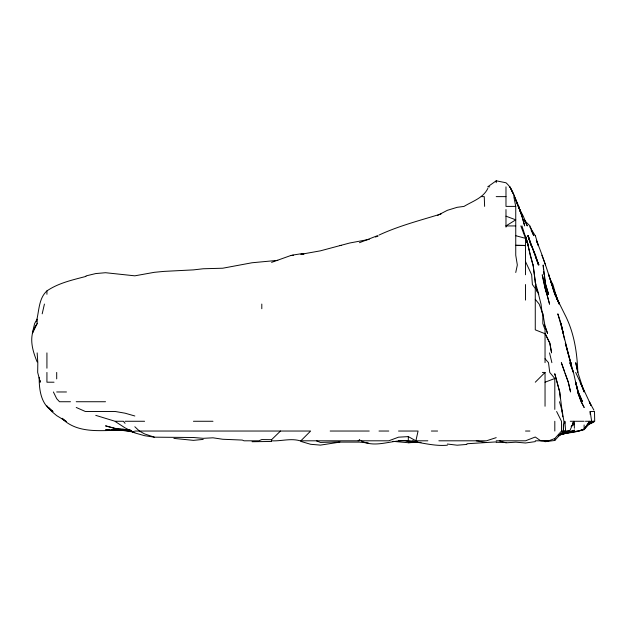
<?xml version="1.0" encoding="UTF-8"?>
<svg xmlns="http://www.w3.org/2000/svg" width="626" height="626" viewBox="0 0 626 626"><rect width="100%" height="100%" fill="white"/><g stroke="black" fill="none" stroke-linecap="round" stroke-linejoin="round"><path stroke-width="0.94" d="M535.269 299.306L539.158 304.064L542.852 313.829L542.828 323.603L545.043 329.699L545.043 333.368L549.745 343.134L551.584 352.9L549.902 343.134L545.043 333.368M545.043 441.713L554.808 440.454L563.353 431.032L563.392 424.201M563.353 431.032L563.909 421.267L562.289 411.501L559.456 401.735M32.325 333.368L34.594 323.603L37.161 319.119L37.161 323.603C28.068 335.223 32.043 349.644 37.161 361.945M505.98 227.121L506.105 225.931M36.3 321.787C39.219 311.372 38.436 298.625 46.927 290.894C58.57 282.96 72.593 279.947 85.997 276.395M515.746 272.49L517.334 265.001L515.746 255.228L515.746 206.392L513.805 196.627M427.84 440.806L415.891 440.806L418.074 431.032L398.535 431.032M42.185 313.829L44.43 304.064M565.434 432.472L569.715 431.032L573.979 421.267M32.427 333.368L37.161 323.603M487.889 188.356C483.147 198.113 472.575 201.181 464.046 206.392L457.137 207.323L447.379 210.305L437.605 215.367M496.207 440.806L525.511 440.806L535.269 437.011L540.715 440.806L545.043 441.173L548.775 440.806L554.808 438.529L561.538 431.032L561.491 421.267L556.616 411.501M571.679 432.183L562.797 433.677L574.347 432.175L584.113 429.647L591.656 421.267L590.154 411.501L593.878 411.501M535.293 382.204L545.043 372.431L542.374 372.431M300.871 440.806L310.637 431.032L134.833 431.032M572.391 423.223L574.347 421.267L574.347 428.247M115.301 421.548L125.067 427.871L134.833 432.926L144.598 435.696L154.364 437.175L193.434 437.496L203.2 438.325L212.973 437.809L222.739 439.256L242.262 440.07L244.023 440.806L258.828 440.806L261.801 439.562L271.567 439.695L280.495 431.032M558.298 436.322L564.574 431.032M572.094 425.383L574.347 423.692L572.094 425.304M515.746 200.226L518.179 206.392C514.948 198.176 512.999 188.739 505.98 182.769L496.207 180.797L487.701 186.861L489.704 186.861M358.135 440.806L359.473 439.89C374.692 449.405 391.837 439.108 408.175 440.806M571.092 426.408L574.347 424.264M505.98 209.561L505.98 225.931L515.746 219.836L505.98 216.166M586.554 425.625L593.878 421.267L588.996 423.857M568.713 431.032L564.574 433.192L568.048 431.032L564.574 433.662L559.245 434.929M588.55 424.467L593.878 422.096M379.004 235.079C398.918 225.822 420.218 220.375 441.158 213.928M560.137 434.46L564.574 432.543L565.638 431.032L564.848 421.267L564.879 423.223M359.473 242.7L377.423 235.697M271.567 262.38L291.106 255.408M545.043 382.204L554.808 378.495L549.753 372.431L548.493 362.665L545.043 358.761M375.451 237.035L378.12 236.033M579.128 430.751L584.113 429.037L589.7 421.267L584.113 429.436L578.8 431.032L564.574 433.035M496.207 437.644L486.441 440.806L438.857 440.806M559.245 435.18L564.574 433.599L559.245 434.906M303.798 254.242L300.871 254.328L320.402 250.838L349.707 243.005L369.238 239.375M85.997 275.909L95.762 273.562L105.528 272.717L134.833 275.831L154.364 272.31L164.129 271.379L193.434 269.884L203.2 268.765L222.739 268.218L252.035 262.756L277.787 260.346M571.679 432.175L562.797 433.802M565.458 432.644L574.316 431.032L570.779 431.377M578.291 431.032L565.466 432.73M291.755 255.228L300.871 253.804L303.798 253.866M291.106 255.572L293.43 255.228M535.269 441.612L525.511 442.997L515.746 442.167L505.98 442.825L499.345 440.806M203.2 439.405L193.434 440.36L173.895 438.396M496.207 441.893L466.902 443.756M466.902 444.421L457.137 445.203L447.379 444.037M415.891 440.806L408.308 436.612L398.535 437.175L388.769 440.806L361.593 440.806M109.081 429.741L105.528 429.905L122.133 429.452M111.749 429.616L117.078 429.561M421.001 442.379L408.308 442.637L418.074 442.05L408.308 442.731L392.682 441.314M252.035 441.729L271.567 441.447M339.934 441.862L320.402 442.425L316.412 440.806M481.284 196.627L484.258 196.627L484.618 206.392M496.207 196.627L505.98 196.627M515.746 206.392L505.98 206.392L505.98 186.861M505.98 225.931L515.746 225.931M339.511 245.462L341.553 245.462M515.746 245.462L525.511 245.462L525.511 238.35L520.848 225.931M54.024 382.204L46.927 382.204L46.927 372.431M56.7 391.97L66.466 391.97M70.48 401.735L59.501 401.735L56.7 398.684L53.406 391.97M76.231 401.735L105.528 401.735M85.997 411.501L115.301 411.501L125.067 413.191L134.833 415.993M115.301 421.267L123.369 421.267L125.067 423.34M125.067 421.267L144.598 421.267M193.434 421.267L212.973 421.267M570.278 421.267L574.347 421.267M575.286 421.267L584.113 421.267M585.443 421.267L591.656 421.267M592.352 421.267L594.7 421.267L594.497 411.501M129.95 429.788L115.301 429.679L129.95 430.234M330.168 431.032L369.238 431.032M379.004 431.032L388.769 431.032M431.361 431.032L437.605 431.032M525.511 431.032L529.917 431.032M561.538 431.032L569.715 431.032M398.535 440.806C415.069 439.914 430.743 446.768 447.379 445.188M535.269 440.806L548.775 440.806M525.511 245.462L515.746 245.329L524.964 245.462L525.511 246.691L525.511 274.767M129.95 430.195L119.738 429.726M496.207 442.269L505.98 442.551M414.169 441.22L405.945 440.806M129.95 430.031L125.067 429.788L129.504 430.07M341.553 245.423L339.934 245.462M117.258 429.741L120.184 429.905M412.213 441.025L414.169 441.142M122.406 429.107L124.175 429.225M129.504 430.242L115.301 428.646L105.528 425.86L115.301 428.348M126.843 430.336L129.504 430.571M127.727 430.352L129.504 430.524M368.346 443.005L359.473 442.113L339.934 442.105L320.402 445.117L310.637 444.288L300.871 441.408M131.28 430.68C108.306 428.481 80.762 436.518 62.138 418.684M116.186 429.733L120.63 430.226M122.406 430.422L133.941 432.073L129.269 431.032M132.149 431.337L125.067 430.492L115.301 430.265L125.067 429.851L131.28 430.602M124.175 429.663L115.301 428.646L118.854 428.873L116.186 428.474M120.63 429.123L124.175 429.639M486.441 442.543L476.261 440.806M132.391 431.588L134.019 431.956M129.676 431.032L134.833 432.386M515.746 235.697L525.511 238.35M115.059 421.267L95.762 415.359M154.364 437.175L144.598 433.928L139.371 431.032L134.833 426.744M76.231 407.463L85.363 411.501M65.855 421.267L66.466 421.564L56.7 415.648L51.747 411.501L46.927 405.836M523.954 219.898L529.979 225.931L533.728 235.697L531.083 230M62.334 418.285L65.151 420.672M48.961 407.722L53.03 411.501C40.964 404.779 39.07 389.834 39.195 377.314M529.706 226.745L535.269 235.697M525.511 261.605L531.662 274.767L532.39 284.533L535.269 288.492L535.269 329.839L544.158 333.368L545.043 334.331L545.043 362.665M535.269 235.431L538.305 245.462L536.286 240.337M575.685 372.431L591.007 405.288M524.134 219.335L525.511 221.706M593.878 410.093L589.293 401.735L590.85 405.288M549.847 278.836L552.922 284.533L557.242 299.627L555.591 294.298L559.096 303.18L554.832 294.298L552.492 287.178M520.042 211.283L522.632 216.166L518.641 207.284L521.998 216.166L524.674 225.931L521.928 216.166M524.306 219.953L527.295 225.931L523.25 216.166L518.531 207.214M514.556 196.627L509.947 186.861L512.788 193.074M514.955 197.511L518.758 206.392M584.113 390.953L580.239 382.204L584.113 391.97L577.845 372.431L575.717 362.665L577.814 372.431C577.141 352.219 574.05 332.132 564.574 313.994L554.832 294.298L551.764 284.533L559.12 304.064C550.817 283.461 545.348 261.738 536.646 241.19M545.52 265.001L541.881 255.228M536.005 258.123L538.923 265.001L527.804 235.697M531.427 245.462L535.566 255.228L538.415 265.001L528.117 235.697L531.005 245.462L528.148 235.697L529.526 241.026M550.403 280.088L552.109 284.533L550.669 280.98M525.511 237.872L528.328 245.462L525.511 236.964L528.203 245.462L530.175 255.228L533.008 265.001L525.511 236.049L528.195 245.462M565.028 373.323L568.283 382.204L570.568 391.97L568.33 382.204L561.342 362.665L564.574 371.899M545.043 326.529L547.547 333.368L545.043 325.982L542.852 313.829M544.299 324.331L544.792 325.794M521.951 225.931L525.104 235.697M538.767 294.298L535.269 282.349L533.117 265.001L535.707 284.533L535.269 281.911M550.121 279.204L548.744 274.767L549.526 277.428M545.043 288.265L546.889 294.298L542.241 274.767L544.127 284.533M575.584 383.089L578.205 391.97L582.485 401.735L578.314 391.97L575.771 382.204L577.892 391.97L573.455 372.431L569.817 362.665L573.385 372.431C567.892 352.962 563.533 333.212 557.813 313.829L561.037 323.603L564.574 339.785M550.575 280.98L551.357 283.641M536.975 291.669L535.269 285.526L538.532 294.298L541.005 304.064L542.124 312.945M570.724 362.665L565.309 343.134L571.428 366.218M544.362 285.464L544.816 287.334M549.55 352.9L551.882 362.665M544.244 276.481L545.653 284.533L548.54 294.298L545.653 284.533L543.141 265.001L543.524 269.438M561.968 411.501L562.226 413.277M562.492 415.054L562.751 416.83M562.171 411.501L559.699 391.97L554.808 373.832L559.699 391.97L560.34 398.183M40.025 380.428L40.228 382.204L37.677 372.431L37.81 362.665L37.161 352.9M543.673 271.214L543.978 274.767M590.154 411.501L590.208 414.428M584.113 424.976L584.113 429.647M554.808 378.495L554.808 409.396M554.808 421.267L554.808 431.032M554.808 438.529L554.808 440.454M545.043 372.431L545.043 406.258M525.511 284.533L525.511 300.104M496.207 180.797L496.207 182.675M408.308 436.612L408.308 440.774M359.473 439.89L359.473 440.806L300.097 440.806C290.644 438.02 281.129 441.361 271.567 440.806L271.567 439.695M261.801 304.064L261.801 308.72M56.7 372.431L56.7 378.886M46.927 290.894L46.927 294.298M46.927 352.9L46.927 368.198M574.347 430.132L572.751 431.032L565.481 432.488L572.712 431.032L574.347 430.132M567.242 432.848L564.574 433.528L567.242 432.84M584.113 407.393L581.194 401.735L577.548 391.97L581.194 401.735L584.113 407.393M521.998 216.166L518.704 206.392L521.974 216.166M549.55 304.064L545.043 287.35L549.55 304.064M563.298 333.368L560.982 323.603L563.259 333.368M571.601 366.218L570.982 362.665L571.593 366.218"/></g></svg>
